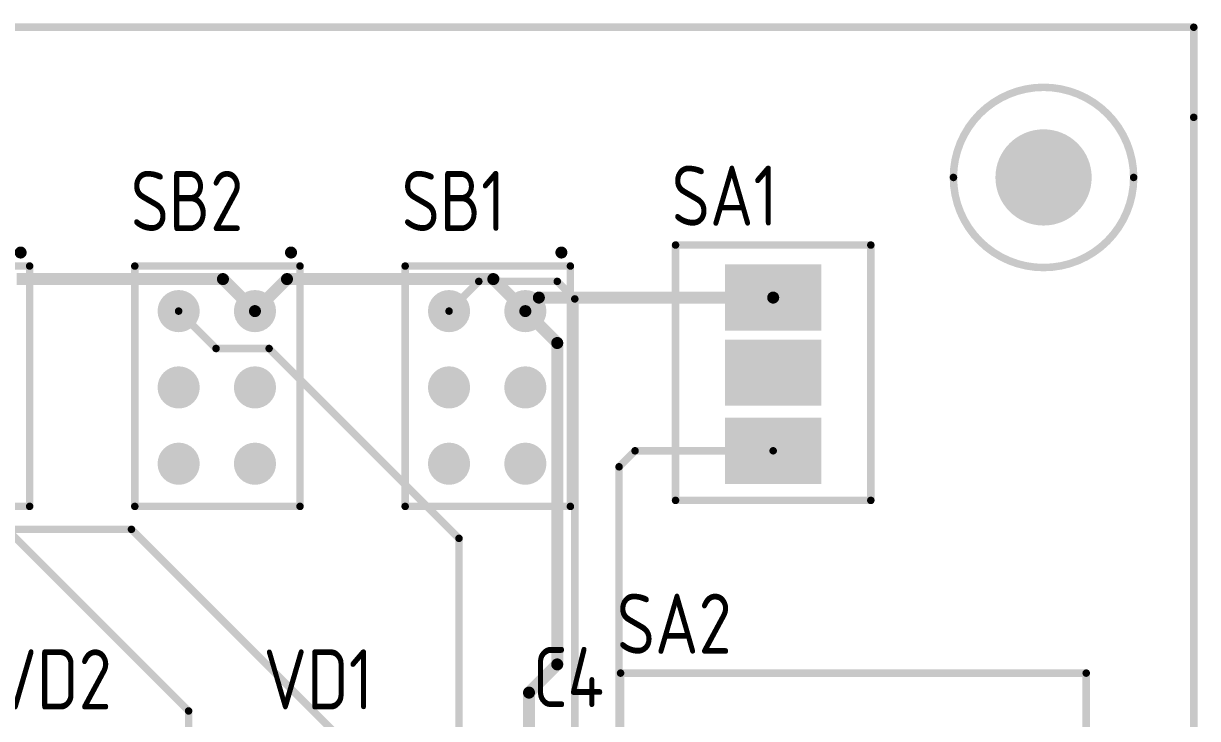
# Model space of a CAD drawing. Header units: millimetres. Extents: x 0 to 841, y 0 to 2540.
# Drawn here: x 156.04 to 195.13, y 141.99 to 165.13 of the extents above; entities that cross this region are included whole.
import ezdxf

# ---------------------------------------------------------------- set-up
doc = ezdxf.new("R2010")
doc.units = ezdxf.units.MM
for name, color, linetype in [('BottomLayer', 5, 'Continuous'), ('BottomSolder', 6, 'Continuous'), ('Mechanical13', 56, 'Continuous'), ('MultiLayer', 9, 'Continuous'), ('PadHoleLayer', 156, 'Continuous'), ('TopLayer', 1, 'Continuous'), ('TopOverlay', 2, 'Continuous'), ('TopSolder', 216, 'Continuous')]:
    doc.layers.add(name, color=color, linetype=linetype)
doc.styles.add('GOST type A', font='', dxfattribs={"height": 0.2})
doc.styles.get('GOST type A').set_extended_font_data('GOST type A')

# ---------------------------------------------------------------- blocks, each defined once
blk = doc.blocks.new('BUTTON_SW_1571527_1_31')
at = {"layer": 'BottomLayer'}
h = blk.add_hatch(color=5, dxfattribs=at)
edge = h.paths.add_edge_path()
edge.add_arc((0, 0), 0.6, 0, 360)
h = blk.add_hatch(color=5, dxfattribs=at)
edge = h.paths.add_edge_path()
edge.add_arc((2.54, 0), 0.6, 0, 360)
h = blk.add_hatch(color=5, dxfattribs=at)
edge = h.paths.add_edge_path()
edge.add_arc((5.08, 0), 0.6, 0, 360)
h = blk.add_hatch(color=5, dxfattribs=at)
edge = h.paths.add_edge_path()
edge.add_arc((0, -2.54), 0.6, 0, 360)
h = blk.add_hatch(color=5, dxfattribs=at)
edge = h.paths.add_edge_path()
edge.add_arc((2.54, -2.54), 0.6, 0, 360)
h = blk.add_hatch(color=5, dxfattribs=at)
edge = h.paths.add_edge_path()
edge.add_arc((5.08, -2.54), 0.6, 0, 360)
at = {"layer": 'BottomSolder'}
h = blk.add_hatch(color=6, dxfattribs=at)
edge = h.paths.add_edge_path()
edge.add_arc((0, 0), 0.702, 0, 360)
h = blk.add_hatch(color=6, dxfattribs=at)
edge = h.paths.add_edge_path()
edge.add_arc((2.54, 0), 0.702, 0, 360)
h = blk.add_hatch(color=6, dxfattribs=at)
edge = h.paths.add_edge_path()
edge.add_arc((5.08, 0), 0.702, 0, 360)
h = blk.add_hatch(color=6, dxfattribs=at)
edge = h.paths.add_edge_path()
edge.add_arc((0, -2.54), 0.702, 0, 360)
h = blk.add_hatch(color=6, dxfattribs=at)
edge = h.paths.add_edge_path()
edge.add_arc((2.54, -2.54), 0.702, 0, 360)
h = blk.add_hatch(color=6, dxfattribs=at)
edge = h.paths.add_edge_path()
edge.add_arc((5.08, -2.54), 0.702, 0, 360)
at = {"layer": 'MultiLayer'}
h = blk.add_hatch(color=9, dxfattribs=at)
edge = h.paths.add_edge_path()
edge.add_arc((0, 0), 0.6, 0, 360)
h = blk.add_hatch(color=9, dxfattribs=at)
edge = h.paths.add_edge_path()
edge.add_arc((2.54, 0), 0.6, 0, 360)
h = blk.add_hatch(color=9, dxfattribs=at)
edge = h.paths.add_edge_path()
edge.add_arc((5.08, 0), 0.6, 0, 360)
h = blk.add_hatch(color=9, dxfattribs=at)
edge = h.paths.add_edge_path()
edge.add_arc((0, -2.54), 0.6, 0, 360)
h = blk.add_hatch(color=9, dxfattribs=at)
edge = h.paths.add_edge_path()
edge.add_arc((2.54, -2.54), 0.6, 0, 360)
h = blk.add_hatch(color=9, dxfattribs=at)
edge = h.paths.add_edge_path()
edge.add_arc((5.08, -2.54), 0.6, 0, 360)
at = {"layer": 'PadHoleLayer'}
h = blk.add_hatch(color=156, dxfattribs=at)
edge = h.paths.add_edge_path()
edge.add_arc((0, 0), 0.35, 0, 360)
h = blk.add_hatch(color=156, dxfattribs=at)
edge = h.paths.add_edge_path()
edge.add_arc((2.54, 0), 0.35, 0, 360)
h = blk.add_hatch(color=156, dxfattribs=at)
edge = h.paths.add_edge_path()
edge.add_arc((5.08, 0), 0.35, 0, 360)
h = blk.add_hatch(color=156, dxfattribs=at)
edge = h.paths.add_edge_path()
edge.add_arc((0, -2.54), 0.35, 0, 360)
h = blk.add_hatch(color=156, dxfattribs=at)
edge = h.paths.add_edge_path()
edge.add_arc((2.54, -2.54), 0.35, 0, 360)
h = blk.add_hatch(color=156, dxfattribs=at)
edge = h.paths.add_edge_path()
edge.add_arc((5.08, -2.54), 0.35, 0, 360)
at = {"layer": 'TopLayer'}
h = blk.add_hatch(color=1, dxfattribs=at)
edge = h.paths.add_edge_path()
edge.add_arc((0, 0), 0.6, 0, 360)
h = blk.add_hatch(color=1, dxfattribs=at)
edge = h.paths.add_edge_path()
edge.add_arc((2.54, 0), 0.6, 0, 360)
h = blk.add_hatch(color=1, dxfattribs=at)
edge = h.paths.add_edge_path()
edge.add_arc((5.08, 0), 0.6, 0, 360)
h = blk.add_hatch(color=1, dxfattribs=at)
edge = h.paths.add_edge_path()
edge.add_arc((0, -2.54), 0.6, 0, 360)
h = blk.add_hatch(color=1, dxfattribs=at)
edge = h.paths.add_edge_path()
edge.add_arc((2.54, -2.54), 0.6, 0, 360)
h = blk.add_hatch(color=1, dxfattribs=at)
edge = h.paths.add_edge_path()
edge.add_arc((5.08, -2.54), 0.6, 0, 360)
at = {"layer": 'TopSolder'}
h = blk.add_hatch(color=216, dxfattribs=at)
edge = h.paths.add_edge_path()
edge.add_arc((0, 0), 0.702, 0, 360)
h = blk.add_hatch(color=216, dxfattribs=at)
edge = h.paths.add_edge_path()
edge.add_arc((2.54, 0), 0.702, 0, 360)
h = blk.add_hatch(color=216, dxfattribs=at)
edge = h.paths.add_edge_path()
edge.add_arc((5.08, 0), 0.702, 0, 360)
h = blk.add_hatch(color=216, dxfattribs=at)
edge = h.paths.add_edge_path()
edge.add_arc((0, -2.54), 0.702, 0, 360)
h = blk.add_hatch(color=216, dxfattribs=at)
edge = h.paths.add_edge_path()
edge.add_arc((2.54, -2.54), 0.702, 0, 360)
h = blk.add_hatch(color=216, dxfattribs=at)
edge = h.paths.add_edge_path()
edge.add_arc((5.08, -2.54), 0.702, 0, 360)
at = {"layer": 'Mechanical13'}
for points, const_width in [([(-1.85, 1.2, 1), (-2.05, 1.2, 1)], 0.2), ([(-2.1, 1.2, 1), (-2, 1.2, 1)], 0.1), ([(-1.9, 1.2, 1), (-1.8, 1.2, 1)], 0.1)]:
    blk.add_lwpolyline(points, format="xyb", close=True, dxfattribs=dict(at, const_width=const_width))
at = {"layer": 'TopOverlay', "const_width": 0.25}
for points in [[(-1.5, -4), (-1.5, 1.5)], [(6.5, 1.5), (-1.5, 1.5)], [(6.5, -4), (6.5, 1.5)], [(6.5, -4), (-1.5, -4)]]:
    blk.add_lwpolyline(points, dxfattribs=at)
at = {"layer": 'TopOverlay'}
for points, const_width in [([(-1.563, 1.5, 1), (-1.438, 1.5, 1)], 0.125), ([(-1.563, 1.5, 1), (-1.438, 1.5, 1)], 0.125), ([(6.438, 1.5, 1), (6.563, 1.5, 1)], 0.125), ([(6.438, 1.5, 1), (6.563, 1.5, 1)], 0.125), ([(-1.85, 1.2, 1), (-2.05, 1.2, 1)], 0.2), ([(-2.1, 1.2, 1), (-2, 1.2, 1)], 0.1), ([(-1.9, 1.2, 1), (-1.8, 1.2, 1)], 0.1), ([(-1.563, -4, 1), (-1.438, -4, 1)], 0.125), ([(-1.563, -4, 1), (-1.438, -4, 1)], 0.125), ([(6.438, -4, 1), (6.563, -4, 1)], 0.125), ([(6.438, -4, 1), (6.563, -4, 1)], 0.125)]:
    blk.add_lwpolyline(points, format="xyb", close=True, dxfattribs=dict(at, const_width=const_width))
blk = doc.blocks.new('BUTTON_SW_1571527_1_32')
at = {"layer": 'BottomLayer'}
h = blk.add_hatch(color=5, dxfattribs=at)
edge = h.paths.add_edge_path()
edge.add_arc((0, 0), 0.6, 0, 360)
h = blk.add_hatch(color=5, dxfattribs=at)
edge = h.paths.add_edge_path()
edge.add_arc((2.54, 0), 0.6, 0, 360)
h = blk.add_hatch(color=5, dxfattribs=at)
edge = h.paths.add_edge_path()
edge.add_arc((5.08, 0), 0.6, 0, 360)
h = blk.add_hatch(color=5, dxfattribs=at)
edge = h.paths.add_edge_path()
edge.add_arc((0, -2.54), 0.6, 0, 360)
h = blk.add_hatch(color=5, dxfattribs=at)
edge = h.paths.add_edge_path()
edge.add_arc((2.54, -2.54), 0.6, 0, 360)
h = blk.add_hatch(color=5, dxfattribs=at)
edge = h.paths.add_edge_path()
edge.add_arc((5.08, -2.54), 0.6, 0, 360)
at = {"layer": 'BottomSolder'}
h = blk.add_hatch(color=6, dxfattribs=at)
edge = h.paths.add_edge_path()
edge.add_arc((0, 0), 0.702, 0, 360)
h = blk.add_hatch(color=6, dxfattribs=at)
edge = h.paths.add_edge_path()
edge.add_arc((2.54, 0), 0.702, 0, 360)
h = blk.add_hatch(color=6, dxfattribs=at)
edge = h.paths.add_edge_path()
edge.add_arc((5.08, 0), 0.702, 0, 360)
h = blk.add_hatch(color=6, dxfattribs=at)
edge = h.paths.add_edge_path()
edge.add_arc((0, -2.54), 0.702, 0, 360)
h = blk.add_hatch(color=6, dxfattribs=at)
edge = h.paths.add_edge_path()
edge.add_arc((2.54, -2.54), 0.702, 0, 360)
h = blk.add_hatch(color=6, dxfattribs=at)
edge = h.paths.add_edge_path()
edge.add_arc((5.08, -2.54), 0.702, 0, 360)
at = {"layer": 'MultiLayer'}
h = blk.add_hatch(color=9, dxfattribs=at)
edge = h.paths.add_edge_path()
edge.add_arc((0, 0), 0.6, 0, 360)
h = blk.add_hatch(color=9, dxfattribs=at)
edge = h.paths.add_edge_path()
edge.add_arc((2.54, 0), 0.6, 0, 360)
h = blk.add_hatch(color=9, dxfattribs=at)
edge = h.paths.add_edge_path()
edge.add_arc((5.08, 0), 0.6, 0, 360)
h = blk.add_hatch(color=9, dxfattribs=at)
edge = h.paths.add_edge_path()
edge.add_arc((0, -2.54), 0.6, 0, 360)
h = blk.add_hatch(color=9, dxfattribs=at)
edge = h.paths.add_edge_path()
edge.add_arc((2.54, -2.54), 0.6, 0, 360)
h = blk.add_hatch(color=9, dxfattribs=at)
edge = h.paths.add_edge_path()
edge.add_arc((5.08, -2.54), 0.6, 0, 360)
at = {"layer": 'PadHoleLayer'}
h = blk.add_hatch(color=156, dxfattribs=at)
edge = h.paths.add_edge_path()
edge.add_arc((0, 0), 0.35, 0, 360)
h = blk.add_hatch(color=156, dxfattribs=at)
edge = h.paths.add_edge_path()
edge.add_arc((2.54, 0), 0.35, 0, 360)
h = blk.add_hatch(color=156, dxfattribs=at)
edge = h.paths.add_edge_path()
edge.add_arc((5.08, 0), 0.35, 0, 360)
h = blk.add_hatch(color=156, dxfattribs=at)
edge = h.paths.add_edge_path()
edge.add_arc((0, -2.54), 0.35, 0, 360)
h = blk.add_hatch(color=156, dxfattribs=at)
edge = h.paths.add_edge_path()
edge.add_arc((2.54, -2.54), 0.35, 0, 360)
h = blk.add_hatch(color=156, dxfattribs=at)
edge = h.paths.add_edge_path()
edge.add_arc((5.08, -2.54), 0.35, 0, 360)
at = {"layer": 'TopLayer'}
h = blk.add_hatch(color=1, dxfattribs=at)
edge = h.paths.add_edge_path()
edge.add_arc((0, 0), 0.6, 0, 360)
h = blk.add_hatch(color=1, dxfattribs=at)
edge = h.paths.add_edge_path()
edge.add_arc((2.54, 0), 0.6, 0, 360)
h = blk.add_hatch(color=1, dxfattribs=at)
edge = h.paths.add_edge_path()
edge.add_arc((5.08, 0), 0.6, 0, 360)
h = blk.add_hatch(color=1, dxfattribs=at)
edge = h.paths.add_edge_path()
edge.add_arc((0, -2.54), 0.6, 0, 360)
h = blk.add_hatch(color=1, dxfattribs=at)
edge = h.paths.add_edge_path()
edge.add_arc((2.54, -2.54), 0.6, 0, 360)
h = blk.add_hatch(color=1, dxfattribs=at)
edge = h.paths.add_edge_path()
edge.add_arc((5.08, -2.54), 0.6, 0, 360)
at = {"layer": 'TopSolder'}
h = blk.add_hatch(color=216, dxfattribs=at)
edge = h.paths.add_edge_path()
edge.add_arc((0, 0), 0.702, 0, 360)
h = blk.add_hatch(color=216, dxfattribs=at)
edge = h.paths.add_edge_path()
edge.add_arc((2.54, 0), 0.702, 0, 360)
h = blk.add_hatch(color=216, dxfattribs=at)
edge = h.paths.add_edge_path()
edge.add_arc((5.08, 0), 0.702, 0, 360)
h = blk.add_hatch(color=216, dxfattribs=at)
edge = h.paths.add_edge_path()
edge.add_arc((0, -2.54), 0.702, 0, 360)
h = blk.add_hatch(color=216, dxfattribs=at)
edge = h.paths.add_edge_path()
edge.add_arc((2.54, -2.54), 0.702, 0, 360)
h = blk.add_hatch(color=216, dxfattribs=at)
edge = h.paths.add_edge_path()
edge.add_arc((5.08, -2.54), 0.702, 0, 360)
at = {"layer": 'Mechanical13'}
for points, const_width in [([(-1.85, 1.2, 1), (-2.05, 1.2, 1)], 0.2), ([(-2.1, 1.2, 1), (-2, 1.2, 1)], 0.1), ([(-1.9, 1.2, 1), (-1.8, 1.2, 1)], 0.1)]:
    blk.add_lwpolyline(points, format="xyb", close=True, dxfattribs=dict(at, const_width=const_width))
at = {"layer": 'TopOverlay', "const_width": 0.25}
for points in [[(-1.5, -4), (-1.5, 1.5)], [(6.5, 1.5), (-1.5, 1.5)], [(6.5, -4), (6.5, 1.5)], [(6.5, -4), (-1.5, -4)]]:
    blk.add_lwpolyline(points, dxfattribs=at)
at = {"layer": 'TopOverlay'}
for points, const_width in [([(-1.563, 1.5, 1), (-1.438, 1.5, 1)], 0.125), ([(-1.563, 1.5, 1), (-1.438, 1.5, 1)], 0.125), ([(6.438, 1.5, 1), (6.563, 1.5, 1)], 0.125), ([(6.438, 1.5, 1), (6.563, 1.5, 1)], 0.125), ([(-1.85, 1.2, 1), (-2.05, 1.2, 1)], 0.2), ([(-2.1, 1.2, 1), (-2, 1.2, 1)], 0.1), ([(-1.9, 1.2, 1), (-1.8, 1.2, 1)], 0.1), ([(-1.563, -4, 1), (-1.438, -4, 1)], 0.125), ([(-1.563, -4, 1), (-1.438, -4, 1)], 0.125), ([(6.438, -4, 1), (6.563, -4, 1)], 0.125), ([(6.438, -4, 1), (6.563, -4, 1)], 0.125)]:
    blk.add_lwpolyline(points, format="xyb", close=True, dxfattribs=dict(at, const_width=const_width))
blk = doc.blocks.new('BUTTON_SW_1571527_1_33')
at = {"layer": 'BottomLayer'}
h = blk.add_hatch(color=5, dxfattribs=at)
edge = h.paths.add_edge_path()
edge.add_arc((0, 0), 0.6, 0, 360)
h = blk.add_hatch(color=5, dxfattribs=at)
edge = h.paths.add_edge_path()
edge.add_arc((2.54, 0), 0.6, 0, 360)
h = blk.add_hatch(color=5, dxfattribs=at)
edge = h.paths.add_edge_path()
edge.add_arc((5.08, 0), 0.6, 0, 360)
h = blk.add_hatch(color=5, dxfattribs=at)
edge = h.paths.add_edge_path()
edge.add_arc((0, -2.54), 0.6, 0, 360)
h = blk.add_hatch(color=5, dxfattribs=at)
edge = h.paths.add_edge_path()
edge.add_arc((2.54, -2.54), 0.6, 0, 360)
h = blk.add_hatch(color=5, dxfattribs=at)
edge = h.paths.add_edge_path()
edge.add_arc((5.08, -2.54), 0.6, 0, 360)
at = {"layer": 'BottomSolder'}
h = blk.add_hatch(color=6, dxfattribs=at)
edge = h.paths.add_edge_path()
edge.add_arc((0, 0), 0.702, 0, 360)
h = blk.add_hatch(color=6, dxfattribs=at)
edge = h.paths.add_edge_path()
edge.add_arc((2.54, 0), 0.702, 0, 360)
h = blk.add_hatch(color=6, dxfattribs=at)
edge = h.paths.add_edge_path()
edge.add_arc((5.08, 0), 0.702, 0, 360)
h = blk.add_hatch(color=6, dxfattribs=at)
edge = h.paths.add_edge_path()
edge.add_arc((0, -2.54), 0.702, 0, 360)
h = blk.add_hatch(color=6, dxfattribs=at)
edge = h.paths.add_edge_path()
edge.add_arc((2.54, -2.54), 0.702, 0, 360)
h = blk.add_hatch(color=6, dxfattribs=at)
edge = h.paths.add_edge_path()
edge.add_arc((5.08, -2.54), 0.702, 0, 360)
at = {"layer": 'MultiLayer'}
h = blk.add_hatch(color=9, dxfattribs=at)
edge = h.paths.add_edge_path()
edge.add_arc((0, 0), 0.6, 0, 360)
h = blk.add_hatch(color=9, dxfattribs=at)
edge = h.paths.add_edge_path()
edge.add_arc((2.54, 0), 0.6, 0, 360)
h = blk.add_hatch(color=9, dxfattribs=at)
edge = h.paths.add_edge_path()
edge.add_arc((5.08, 0), 0.6, 0, 360)
h = blk.add_hatch(color=9, dxfattribs=at)
edge = h.paths.add_edge_path()
edge.add_arc((0, -2.54), 0.6, 0, 360)
h = blk.add_hatch(color=9, dxfattribs=at)
edge = h.paths.add_edge_path()
edge.add_arc((2.54, -2.54), 0.6, 0, 360)
h = blk.add_hatch(color=9, dxfattribs=at)
edge = h.paths.add_edge_path()
edge.add_arc((5.08, -2.54), 0.6, 0, 360)
at = {"layer": 'PadHoleLayer'}
h = blk.add_hatch(color=156, dxfattribs=at)
edge = h.paths.add_edge_path()
edge.add_arc((0, 0), 0.35, 0, 360)
h = blk.add_hatch(color=156, dxfattribs=at)
edge = h.paths.add_edge_path()
edge.add_arc((2.54, 0), 0.35, 0, 360)
h = blk.add_hatch(color=156, dxfattribs=at)
edge = h.paths.add_edge_path()
edge.add_arc((5.08, 0), 0.35, 0, 360)
h = blk.add_hatch(color=156, dxfattribs=at)
edge = h.paths.add_edge_path()
edge.add_arc((0, -2.54), 0.35, 0, 360)
h = blk.add_hatch(color=156, dxfattribs=at)
edge = h.paths.add_edge_path()
edge.add_arc((2.54, -2.54), 0.35, 0, 360)
h = blk.add_hatch(color=156, dxfattribs=at)
edge = h.paths.add_edge_path()
edge.add_arc((5.08, -2.54), 0.35, 0, 360)
at = {"layer": 'TopLayer'}
h = blk.add_hatch(color=1, dxfattribs=at)
edge = h.paths.add_edge_path()
edge.add_arc((0, 0), 0.6, 0, 360)
h = blk.add_hatch(color=1, dxfattribs=at)
edge = h.paths.add_edge_path()
edge.add_arc((2.54, 0), 0.6, 0, 360)
h = blk.add_hatch(color=1, dxfattribs=at)
edge = h.paths.add_edge_path()
edge.add_arc((5.08, 0), 0.6, 0, 360)
h = blk.add_hatch(color=1, dxfattribs=at)
edge = h.paths.add_edge_path()
edge.add_arc((0, -2.54), 0.6, 0, 360)
h = blk.add_hatch(color=1, dxfattribs=at)
edge = h.paths.add_edge_path()
edge.add_arc((2.54, -2.54), 0.6, 0, 360)
h = blk.add_hatch(color=1, dxfattribs=at)
edge = h.paths.add_edge_path()
edge.add_arc((5.08, -2.54), 0.6, 0, 360)
at = {"layer": 'TopSolder'}
h = blk.add_hatch(color=216, dxfattribs=at)
edge = h.paths.add_edge_path()
edge.add_arc((0, 0), 0.702, 0, 360)
h = blk.add_hatch(color=216, dxfattribs=at)
edge = h.paths.add_edge_path()
edge.add_arc((2.54, 0), 0.702, 0, 360)
h = blk.add_hatch(color=216, dxfattribs=at)
edge = h.paths.add_edge_path()
edge.add_arc((5.08, 0), 0.702, 0, 360)
h = blk.add_hatch(color=216, dxfattribs=at)
edge = h.paths.add_edge_path()
edge.add_arc((0, -2.54), 0.702, 0, 360)
h = blk.add_hatch(color=216, dxfattribs=at)
edge = h.paths.add_edge_path()
edge.add_arc((2.54, -2.54), 0.702, 0, 360)
h = blk.add_hatch(color=216, dxfattribs=at)
edge = h.paths.add_edge_path()
edge.add_arc((5.08, -2.54), 0.702, 0, 360)
at = {"layer": 'Mechanical13'}
for points, const_width in [([(-1.85, 1.2, 1), (-2.05, 1.2, 1)], 0.2), ([(-2.1, 1.2, 1), (-2, 1.2, 1)], 0.1), ([(-1.9, 1.2, 1), (-1.8, 1.2, 1)], 0.1)]:
    blk.add_lwpolyline(points, format="xyb", close=True, dxfattribs=dict(at, const_width=const_width))
at = {"layer": 'TopOverlay', "const_width": 0.25}
for points in [[(-1.5, -4), (-1.5, 1.5)], [(6.5, 1.5), (-1.5, 1.5)], [(6.5, -4), (6.5, 1.5)], [(6.5, -4), (-1.5, -4)]]:
    blk.add_lwpolyline(points, dxfattribs=at)
at = {"layer": 'TopOverlay'}
for points, const_width in [([(-1.563, 1.5, 1), (-1.438, 1.5, 1)], 0.125), ([(-1.563, 1.5, 1), (-1.438, 1.5, 1)], 0.125), ([(6.438, 1.5, 1), (6.563, 1.5, 1)], 0.125), ([(6.438, 1.5, 1), (6.563, 1.5, 1)], 0.125), ([(-1.85, 1.2, 1), (-2.05, 1.2, 1)], 0.2), ([(-2.1, 1.2, 1), (-2, 1.2, 1)], 0.1), ([(-1.9, 1.2, 1), (-1.8, 1.2, 1)], 0.1), ([(-1.563, -4, 1), (-1.438, -4, 1)], 0.125), ([(-1.563, -4, 1), (-1.438, -4, 1)], 0.125), ([(6.438, -4, 1), (6.563, -4, 1)], 0.125), ([(6.438, -4, 1), (6.563, -4, 1)], 0.125)]:
    blk.add_lwpolyline(points, format="xyb", close=True, dxfattribs=dict(at, const_width=const_width))
blk = doc.blocks.new('SW_SPDT_34')
at = {"layer": 'BottomLayer'}
h = blk.add_hatch(color=5, dxfattribs=at)
edge = h.paths.add_edge_path()
edge.add_arc((0, 0), 0.65, 0, 360)
h = blk.add_hatch(color=5, dxfattribs=at)
edge = h.paths.add_edge_path()
edge.add_arc((0, -2.54), 0.65, 0, 360)
h = blk.add_hatch(color=5, dxfattribs=at)
edge = h.paths.add_edge_path()
edge.add_arc((0, -5.08), 0.65, 0, 360)
at = {"layer": 'BottomSolder'}
h = blk.add_hatch(color=6, dxfattribs=at)
edge = h.paths.add_edge_path()
edge.add_arc((0, 0), 0.752, 0, 360)
h = blk.add_hatch(color=6, dxfattribs=at)
edge = h.paths.add_edge_path()
edge.add_arc((0, -2.54), 0.752, 0, 360)
h = blk.add_hatch(color=6, dxfattribs=at)
edge = h.paths.add_edge_path()
edge.add_arc((0, -5.08), 0.752, 0, 360)
at = {"layer": 'MultiLayer'}
h = blk.add_hatch(color=9, dxfattribs=at)
edge = h.paths.add_edge_path()
edge.add_arc((0, 0), 0.65, 0, 360)
h = blk.add_hatch(color=9, dxfattribs=at)
edge = h.paths.add_edge_path()
edge.add_arc((0, -2.54), 0.65, 0, 360)
h = blk.add_hatch(color=9, dxfattribs=at)
edge = h.paths.add_edge_path()
edge.add_arc((0, -5.08), 0.65, 0, 360)
at = {"layer": 'PadHoleLayer'}
h = blk.add_hatch(color=156, dxfattribs=at)
edge = h.paths.add_edge_path()
edge.add_arc((0, 0), 0.4, 0, 360)
h = blk.add_hatch(color=156, dxfattribs=at)
edge = h.paths.add_edge_path()
edge.add_arc((0, -2.54), 0.4, 0, 360)
h = blk.add_hatch(color=156, dxfattribs=at)
edge = h.paths.add_edge_path()
edge.add_arc((0, -5.08), 0.4, 0, 360)
at = {"layer": 'TopLayer'}
h = blk.add_hatch(color=1, dxfattribs=at)
edge = h.paths.add_edge_path()
edge.add_arc((0, 0), 0.65, 0, 360)
h = blk.add_hatch(color=1, dxfattribs=at)
edge = h.paths.add_edge_path()
edge.add_arc((0, -2.54), 0.65, 0, 360)
h = blk.add_hatch(color=1, dxfattribs=at)
edge = h.paths.add_edge_path()
edge.add_arc((0, -5.08), 0.65, 0, 360)
at = {"layer": 'TopSolder'}
h = blk.add_hatch(color=216, dxfattribs=at)
edge = h.paths.add_edge_path()
edge.add_arc((0, 0), 0.752, 0, 360)
h = blk.add_hatch(color=216, dxfattribs=at)
edge = h.paths.add_edge_path()
edge.add_arc((0, -2.54), 0.752, 0, 360)
h = blk.add_hatch(color=216, dxfattribs=at)
edge = h.paths.add_edge_path()
edge.add_arc((0, -5.08), 0.752, 0, 360)
at = {"layer": 'TopOverlay', "const_width": 0.25}
for points in [[(-2.5, 1), (4.5, 1)], [(-2.5, 1), (-2.5, -14.5)], [(4.5, 1), (4.5, -14.5)], [(-2.5, -14.5), (4.5, -14.5)]]:
    blk.add_lwpolyline(points, dxfattribs=at)
at = {"layer": 'TopOverlay', "const_width": 0.125}
for points in [[(-2.562, 1, 1), (-2.437, 1, 1)], [(-2.562, 1, 1), (-2.437, 1, 1)], [(4.437, 1, 1), (4.562, 1, 1)], [(4.437, 1, 1), (4.562, 1, 1)], [(-2.562, -14.5, 1), (-2.437, -14.5, 1)], [(-2.562, -14.5, 1), (-2.437, -14.5, 1)], [(4.437, -14.5, 1), (4.562, -14.5, 1)], [(4.437, -14.5, 1), (4.562, -14.5, 1)]]:
    blk.add_lwpolyline(points, format="xyb", close=True, dxfattribs=at)
blk = doc.blocks.new('SW_SPST_35')
at = {"layer": 'BottomLayer'}
for points in [[(-1.5, 4), (1.5, 4), (1.5, 2), (-1.5, 2)], [(-1.5, 1.5), (1.5, 1.5), (1.5, -0.5), (-1.5, -0.5)], [(-1.5, -1.1), (1.5, -1.1), (1.5, -3.1), (-1.5, -3.1)]]:
    blk.add_hatch(color=5, dxfattribs=at).paths.add_polyline_path(points)
at = {"layer": 'BottomSolder'}
for points in [[(-1.602, 4.102), (1.602, 4.102), (1.602, 1.898), (-1.602, 1.898)], [(-1.602, 1.602), (1.602, 1.602), (1.602, -0.602), (-1.602, -0.602)], [(-1.602, -0.998), (1.602, -0.998), (1.602, -3.202), (-1.602, -3.202)]]:
    blk.add_hatch(color=6, dxfattribs=at).paths.add_polyline_path(points)
at = {"layer": 'MultiLayer'}
for points in [[(-1.5, 4), (1.5, 4), (1.5, 2), (-1.5, 2)], [(-1.5, 1.5), (1.5, 1.5), (1.5, -0.5), (-1.5, -0.5)], [(-1.5, -1.1), (1.5, -1.1), (1.5, -3.1), (-1.5, -3.1)]]:
    blk.add_hatch(color=9, dxfattribs=at).paths.add_polyline_path(points)
at = {"layer": 'PadHoleLayer'}
for points in [[(-1, 3.5), (1, 3.5), (1, 2.5), (-1, 2.5)], [(-1, 1), (1, 1), (1, 0), (-1, 0)], [(-1, -1.6), (1, -1.6), (1, -2.6), (-1, -2.6)]]:
    blk.add_hatch(color=156, dxfattribs=at).paths.add_polyline_path(points)
at = {"layer": 'TopLayer'}
for points in [[(-1.5, 4), (1.5, 4), (1.5, 2), (-1.5, 2)], [(-1.5, 1.5), (1.5, 1.5), (1.5, -0.5), (-1.5, -0.5)], [(-1.5, -1.1), (1.5, -1.1), (1.5, -3.1), (-1.5, -3.1)]]:
    blk.add_hatch(color=1, dxfattribs=at).paths.add_polyline_path(points)
at = {"layer": 'TopSolder'}
for points in [[(-1.602, 4.102), (1.602, 4.102), (1.602, 1.898), (-1.602, 1.898)], [(-1.602, 1.602), (1.602, 1.602), (1.602, -0.602), (-1.602, -0.602)], [(-1.602, -0.998), (1.602, -0.998), (1.602, -3.202), (-1.602, -3.202)]]:
    blk.add_hatch(color=216, dxfattribs=at).paths.add_polyline_path(points)
at = {"layer": 'TopOverlay', "const_width": 0.25}
for points in [[(-3.25, -3.75), (-3.25, 4.75)], [(-3.25, 4.75), (3.25, 4.75)], [(3.25, -3.75), (3.25, 4.75)], [(-3.25, -3.75), (3.25, -3.75)]]:
    blk.add_lwpolyline(points, dxfattribs=at)
at = {"layer": 'TopOverlay', "const_width": 0.125}
for points in [[(-3.312, 4.75, 1), (-3.187, 4.75, 1)], [(-3.312, 4.75, 1), (-3.187, 4.75, 1)], [(3.188, 4.75, 1), (3.313, 4.75, 1)], [(3.188, 4.75, 1), (3.313, 4.75, 1)], [(-3.312, -3.75, 1), (-3.187, -3.75, 1)], [(-3.312, -3.75, 1), (-3.187, -3.75, 1)], [(3.188, -3.75, 1), (3.313, -3.75, 1)], [(3.188, -3.75, 1), (3.313, -3.75, 1)]]:
    blk.add_lwpolyline(points, format="xyb", close=True, dxfattribs=at)

msp = doc.modelspace()

# ---------------------------------------------------------------- hatches: boundary and pattern name
at = {"layer": 'BottomLayer'}
h = msp.add_hatch(color=5, dxfattribs=at)
edge = h.paths.add_edge_path()
edge.add_arc((190, 160), 1.5, 0, 360)
at = {"layer": 'BottomSolder'}
h = msp.add_hatch(color=6, dxfattribs=at)
edge = h.paths.add_edge_path()
edge.add_arc((190, 160), 1.602, 0, 360)
at = {"layer": 'MultiLayer'}
h = msp.add_hatch(color=9, dxfattribs=at)
edge = h.paths.add_edge_path()
edge.add_arc((190, 160), 1.5, 0, 360)
at = {"layer": 'PadHoleLayer'}
h = msp.add_hatch(color=156, dxfattribs=at)
edge = h.paths.add_edge_path()
edge.add_arc((190, 160), 1.5, 0, 360)
at = {"layer": 'TopLayer'}
h = msp.add_hatch(color=1, dxfattribs=at)
edge = h.paths.add_edge_path()
edge.add_arc((190, 160), 1.5, 0, 360)
at = {"layer": 'TopSolder'}
h = msp.add_hatch(color=216, dxfattribs=at)
edge = h.paths.add_edge_path()
edge.add_arc((190, 160), 1.602, 0, 360)

# ---------------------------------------------------------------- linework, layer by layer
at = {"layer": 'BottomLayer'}
for points, const_width in [([(155.816, 156.616), (162.684, 156.616)], 0.4), ([(162.684, 156.616), (163.75, 155.55)], 0.4), ([(163.75, 155.55), (164.816, 156.616)], 0.4), ([(164.816, 156.616), (171.684, 156.616)], 0.4), ([(171.684, 156.616), (172.75, 155.55)], 0.4), ([(172.75, 155.55), (173.2, 156)], 0.4), ([(173.2, 156), (181, 156)], 0.4), ([(175.87, 150.368), (176.402, 150.9)], 0.25), ([(176.402, 150.9), (181, 150.9)], 0.25), ([(175.87, 137.693), (175.87, 150.368)], 0.25), ([(96.418, 148.285), (159.639, 148.285)], 0.25), ([(159.639, 148.285), (169.443, 138.481)], 0.25)]:
    msp.add_lwpolyline(points, dxfattribs=dict(at, const_width=const_width))
for points, const_width in [([(162.584, 156.616, 1), (162.784, 156.616, 1)], 0.2), ([(162.584, 156.616, 1), (162.784, 156.616, 1)], 0.2), ([(164.716, 156.616, 1), (164.916, 156.616, 1)], 0.2), ([(164.716, 156.616, 1), (164.916, 156.616, 1)], 0.2), ([(171.584, 156.616, 1), (171.784, 156.616, 1)], 0.2), ([(171.584, 156.616, 1), (171.784, 156.616, 1)], 0.2), ([(173.1, 156, 1), (173.3, 156, 1)], 0.2), ([(173.1, 156, 1), (173.3, 156, 1)], 0.2), ([(180.9, 156, 1), (181.1, 156, 1)], 0.2), ([(163.65, 155.55, 1), (163.85, 155.55, 1)], 0.2), ([(163.65, 155.55, 1), (163.85, 155.55, 1)], 0.2), ([(172.65, 155.55, 1), (172.85, 155.55, 1)], 0.2), ([(172.65, 155.55, 1), (172.85, 155.55, 1)], 0.2), ([(176.339, 150.9, 1), (176.464, 150.9, 1)], 0.125), ([(176.339, 150.9, 1), (176.464, 150.9, 1)], 0.125), ([(180.937, 150.9, 1), (181.062, 150.9, 1)], 0.125), ([(175.807, 150.368, 1), (175.932, 150.368, 1)], 0.125), ([(175.807, 150.368, 1), (175.932, 150.368, 1)], 0.125), ([(159.577, 148.285, 1), (159.701, 148.285, 1)], 0.125), ([(159.577, 148.285, 1), (159.701, 148.285, 1)], 0.125)]:
    msp.add_lwpolyline(points, format="xyb", close=True, dxfattribs=dict(at, const_width=const_width))
at = {"layer": 'TopLayer'}
for points, const_width in [([(170.21, 155.55), (171.2, 156.54)], 0.25), ([(171.2, 156.54), (173.812, 156.54)], 0.25), ([(173.812, 156.54), (174.396, 155.956)], 0.25), ([(174.396, 141), (174.396, 155.956)], 0.25), ([(161.21, 155.55), (162.455, 154.305)], 0.25), ([(172.75, 155.55), (173.812, 154.488)], 0.4), ([(162.455, 154.305), (164.222, 154.305)], 0.25), ([(164.222, 154.305), (170.541, 147.986)], 0.25), ([(173.812, 143.789), (173.812, 154.488)], 0.4), ([(153.467, 150.314), (161.541, 142.24)], 0.25), ([(170.541, 140), (170.541, 147.986)], 0.25), ([(172.872, 142.85), (173.812, 143.789)], 0.4), ([(172.872, 139.609), (172.872, 142.85)], 0.4), ([(161.541, 140), (161.541, 142.24)], 0.25)]:
    msp.add_lwpolyline(points, dxfattribs=dict(at, const_width=const_width))
for points, const_width in [([(171.138, 156.54, 1), (171.263, 156.54, 1)], 0.125), ([(171.138, 156.54, 1), (171.263, 156.54, 1)], 0.125), ([(173.75, 156.54, 1), (173.875, 156.54, 1)], 0.125), ([(173.75, 156.54, 1), (173.875, 156.54, 1)], 0.125), ([(174.334, 155.956, 1), (174.459, 155.956, 1)], 0.125), ([(174.334, 155.956, 1), (174.459, 155.956, 1)], 0.125), ([(161.147, 155.55, 1), (161.272, 155.55, 1)], 0.125), ([(170.148, 155.55, 1), (170.273, 155.55, 1)], 0.125), ([(172.65, 155.55, 1), (172.85, 155.55, 1)], 0.2), ([(162.392, 154.305, 1), (162.517, 154.305, 1)], 0.125), ([(162.392, 154.305, 1), (162.517, 154.305, 1)], 0.125), ([(164.159, 154.305, 1), (164.284, 154.305, 1)], 0.125), ([(164.159, 154.305, 1), (164.284, 154.305, 1)], 0.125), ([(173.712, 154.488, 1), (173.912, 154.488, 1)], 0.2), ([(173.712, 154.488, 1), (173.912, 154.488, 1)], 0.2), ([(170.478, 147.986, 1), (170.603, 147.986, 1)], 0.125), ([(170.478, 147.986, 1), (170.603, 147.986, 1)], 0.125), ([(173.712, 143.789, 1), (173.912, 143.789, 1)], 0.2), ([(173.712, 143.789, 1), (173.912, 143.789, 1)], 0.2), ([(172.772, 142.85, 1), (172.972, 142.85, 1)], 0.2), ([(172.772, 142.85, 1), (172.972, 142.85, 1)], 0.2), ([(161.479, 142.24, 1), (161.604, 142.24, 1)], 0.125), ([(161.479, 142.24, 1), (161.604, 142.24, 1)], 0.125)]:
    msp.add_lwpolyline(points, format="xyb", close=True, dxfattribs=dict(at, const_width=const_width))
at = {"layer": 'TopOverlay', "const_width": 0.25}
for points in [[(35, 165), (195, 165)], [(195, 162), (195, 165)], [(195, 162), (195, 60)]]:
    msp.add_lwpolyline(points, dxfattribs=at)
at = {"layer": 'TopOverlay'}
for points, const_width in [([(194.938, 165, 1), (195.063, 165, 1)], 0.125), ([(194.938, 165, 1), (195.063, 165, 1)], 0.125), ([(193, 160, 1), (187, 160, 1)], 0.25), ([(194.937, 162, 1), (195.062, 162, 1)], 0.125), ([(194.937, 162, 1), (195.062, 162, 1)], 0.125), ([(186.938, 160, 1), (187.063, 160, 1)], 0.125), ([(192.938, 160, 1), (193.062, 160, 1)], 0.125)]:
    msp.add_lwpolyline(points, format="xyb", close=True, dxfattribs=dict(at, const_width=const_width))

# ---------------------------------------------------------------- block references
for name, p, rotation in [('BUTTON_SW_1571527_1_31', (154.75, 155.55), 270), ('BUTTON_SW_1571527_1_32', (163.75, 155.55), 270), ('BUTTON_SW_1571527_1_33', (172.75, 155.55), 270), ('SW_SPDT_34', (176.92, 139), 90)]:
    msp.add_blockref(name, p, dxfattribs=dict(rotation=rotation))
msp.add_blockref('SW_SPST_35', (181, 153))

# ---------------------------------------------------------------- texts
at = {"layer": 'TopOverlay', "style": 'GOST type A'}
for s, p in [('SA1', (177.622, 158.394)), ('SB2', (159.614, 158.217)), ('SB1', (168.631, 158.217)), ('SA2', (175.793, 144.145)), ('VD2', (155.042, 142.291)), ('VD1', (164.033, 142.291)), ('C4', (172.999, 142.367))]:
    msp.add_text(s, height=2, dxfattribs=at).set_placement(p)

doc.saveas('drawing.dxf')
